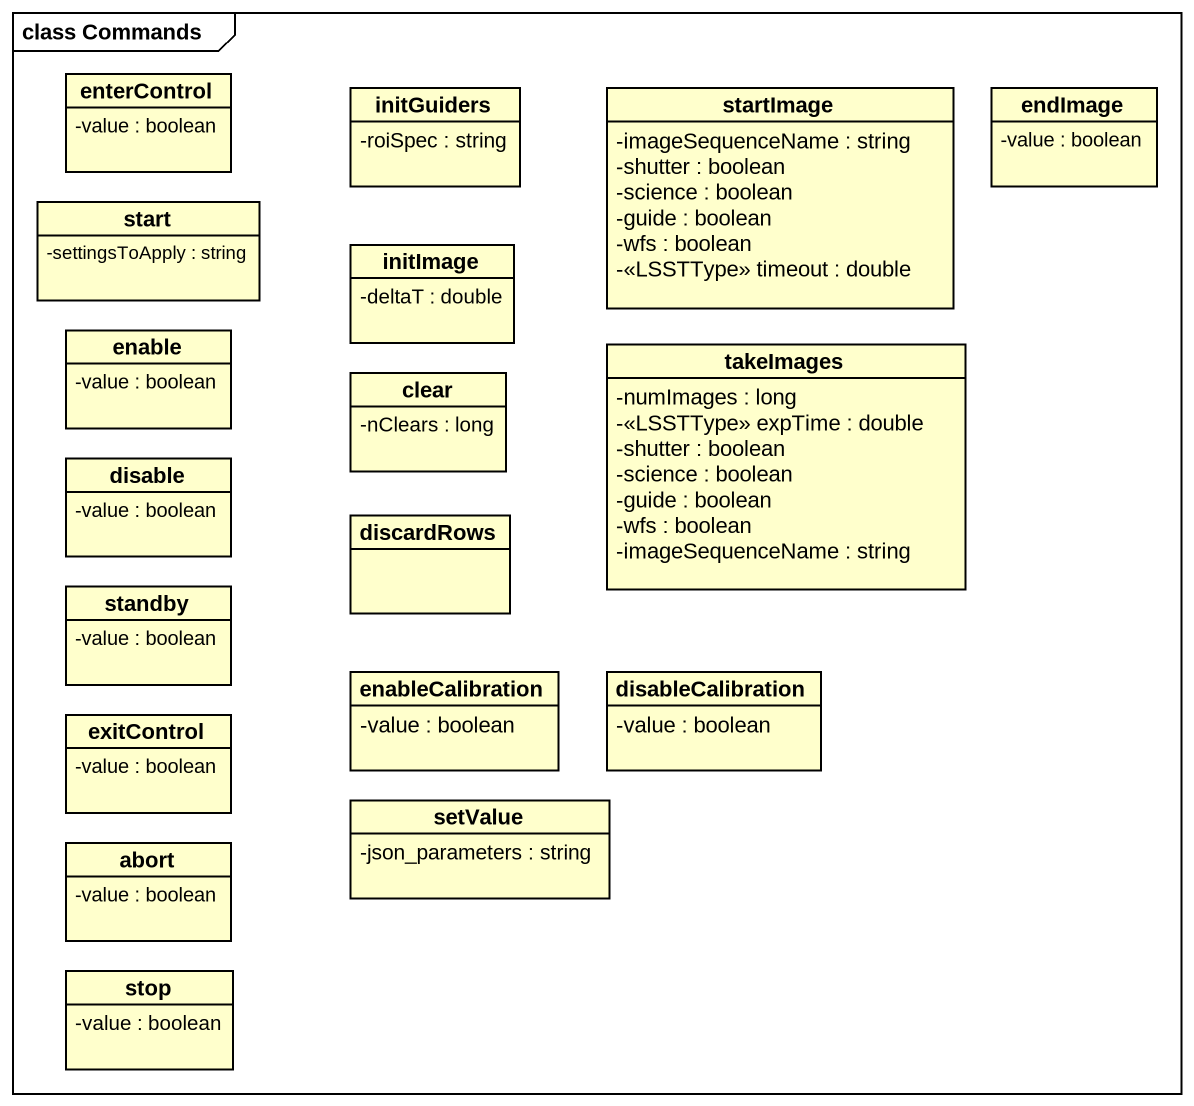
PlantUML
@startuml
mainframe class Commands
hide circle
hide empty members
skinparam classAttributeIconSize 0
class enterControl #FFFFCC {
  -value : boolean
}
class initGuiders #FFFFCC {
  -roiSpec : string
}
class startImage #FFFFCC {
  -imageSequenceName : string
  -shutter : boolean
  -science : boolean
  -guide : boolean
  -wfs : boolean
  -<<LSSTType>> timeout : double
}
class endImage #FFFFCC {
  -value : boolean
}
class "start" as start_ #FFFFCC {
  -settingsToApply : string
}
class initImage #FFFFCC {
  -deltaT : double
}
class enable #FFFFCC {
  -value : boolean
}
class clear #FFFFCC {
  -nClears : long
}
class takeImages #FFFFCC {
  -numImages : long
  -<<LSSTType>> expTime : double
  -shutter : boolean
  -science : boolean
  -guide : boolean
  -wfs : boolean
  -imageSequenceName : string
}
class disable #FFFFCC {
  -value : boolean
}
class discardRows #FFFFCC
class standby #FFFFCC {
  -value : boolean
}
class enableCalibration #FFFFCC {
  -value : boolean
}
class disableCalibration #FFFFCC {
  -value : boolean
}
class exitControl #FFFFCC {
  -value : boolean
}
class abort #FFFFCC {
  -value : boolean
}
class setValue #FFFFCC {
  -json_parameters : string
}
class "stop" as stop_ #FFFFCC {
  -value : boolean
}
@enduml
